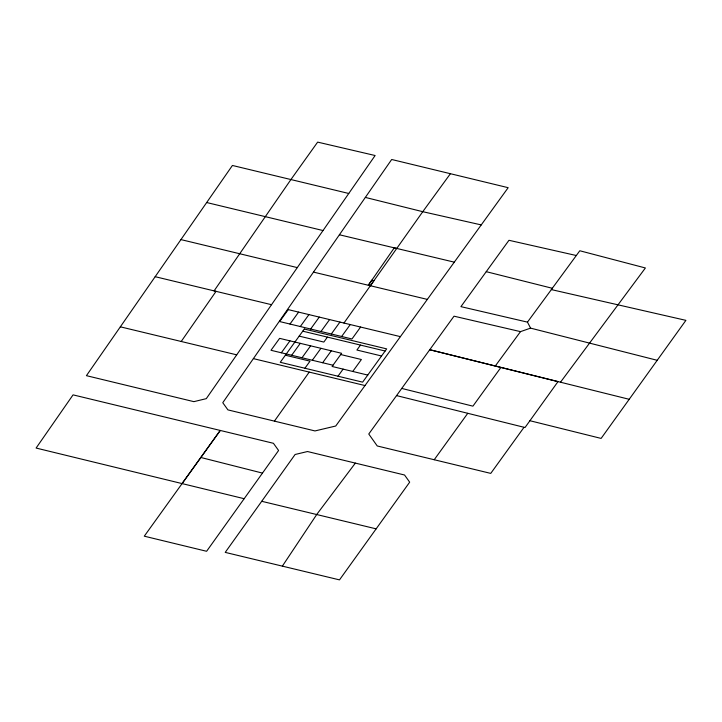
<?xml version="1.0" encoding="UTF-8"?>
<svg xmlns="http://www.w3.org/2000/svg" width="722" height="722" viewBox="0 0 722 722"><rect width="100%" height="100%" fill="white"/><g stroke="black" fill="none" stroke-linecap="round" stroke-linejoin="round"><path stroke-width="1.08" d="M282.365 566.129L316.949 514.172L355.359 463.1M348.771 193.478L232.421 165.464L86.423 375.666L193.875 401.649L206.293 398.643L375.124 155.519L317.644 142.117L290.912 179.561L214.082 290.876L271.535 304.702M181.213 341.488L216.049 291.354L155.176 276.688M253.386 358.626L391.685 159.49L508.171 187.684L335.73 426.016L314.982 430.935L227.926 409.888L222.764 402.705L253.386 358.626L365.025 385.557M370.377 285.741L373.951 280.641L371.83 280.145L368.319 285.244L394.257 247.854L454.3 262.158M343.961 323.041L422.758 211.69L450.402 173.713M274.414 421.116L309.224 372.101M262.474 473.1L278.593 450.483L273.43 443.299L73.057 394.862L36.1 448.055L244.171 498.703L262.474 473.1L200.842 457.486L144.283 536.184L206.609 551.283L244.171 498.703M261.716 501.294L295.099 454.49L307.509 451.53L404.546 475.004L409.681 482.17L339.493 579.883L225.228 552.384L261.716 501.294L376.135 528.847M200.842 457.486L220.255 430.447L182.07 483.578M560.489 382.227L645.396 267.97L579.802 250.76L551.337 289.585L685.9 320.351L601.119 438.416L529.93 420.718M288.268 309.621L279.64 321.552L351.966 338.979L360.594 327.048M289.973 324.043L298.601 312.112M281.327 352.778L289.955 340.847M300.307 326.534L308.935 314.602M291.661 355.269L300.289 343.338M310.64 329.024L319.268 317.093M301.995 357.76L310.622 345.829M320.974 331.506L329.602 319.575M304.91 368.238L310.036 361.153L285.38 355.215M327.418 337.12L323.844 342.066L299.188 336.118M312.319 360.251L320.947 348.32M331.308 333.997L339.936 322.066M322.653 362.742L331.281 350.811M341.632 336.488L350.26 324.557M337.977 376.207L343.103 369.123M360.486 345.089L356.903 350.035L381.559 355.982M352.76 371.451L361.388 359.52L340.721 354.538M657.237 360.305L530.58 328.131L520.49 331.633L454.012 316.182L368.762 434.012L377.245 445.97L490.752 473.397L524.037 427.298M530.58 328.131L527.457 322.129L460.916 306.642L508.965 240.291L576.318 255.516M434.22 459.733L467.757 413.309M396.531 395.593L525.02 427.532L558.016 381.604L500.915 367.435L472.919 406.161L401.73 388.427M495.283 366.009L520.49 331.633M527.457 322.129L552.321 288.286L486.258 271.68M481.249 224.912L422.758 211.69L365.341 197.413M339.403 234.767L396.721 248.44M313.492 272.104L427.352 299.404M206.672 202.53L323.032 230.544M180.924 239.596L297.283 267.6M287.527 309.44L400.394 336.642M302.762 331.172L385.133 351.027M332.986 365.233L270.994 350.287L279.622 338.356L341.614 353.302L332.093 366.469L367.751 375.07M120.339 326.822L236.699 354.836M629.214 399.302L429.752 349.719L500.915 367.435M304.314 329.033L280.253 362.3L362.625 382.155L386.685 348.888L304.314 329.033"/></g></svg>
